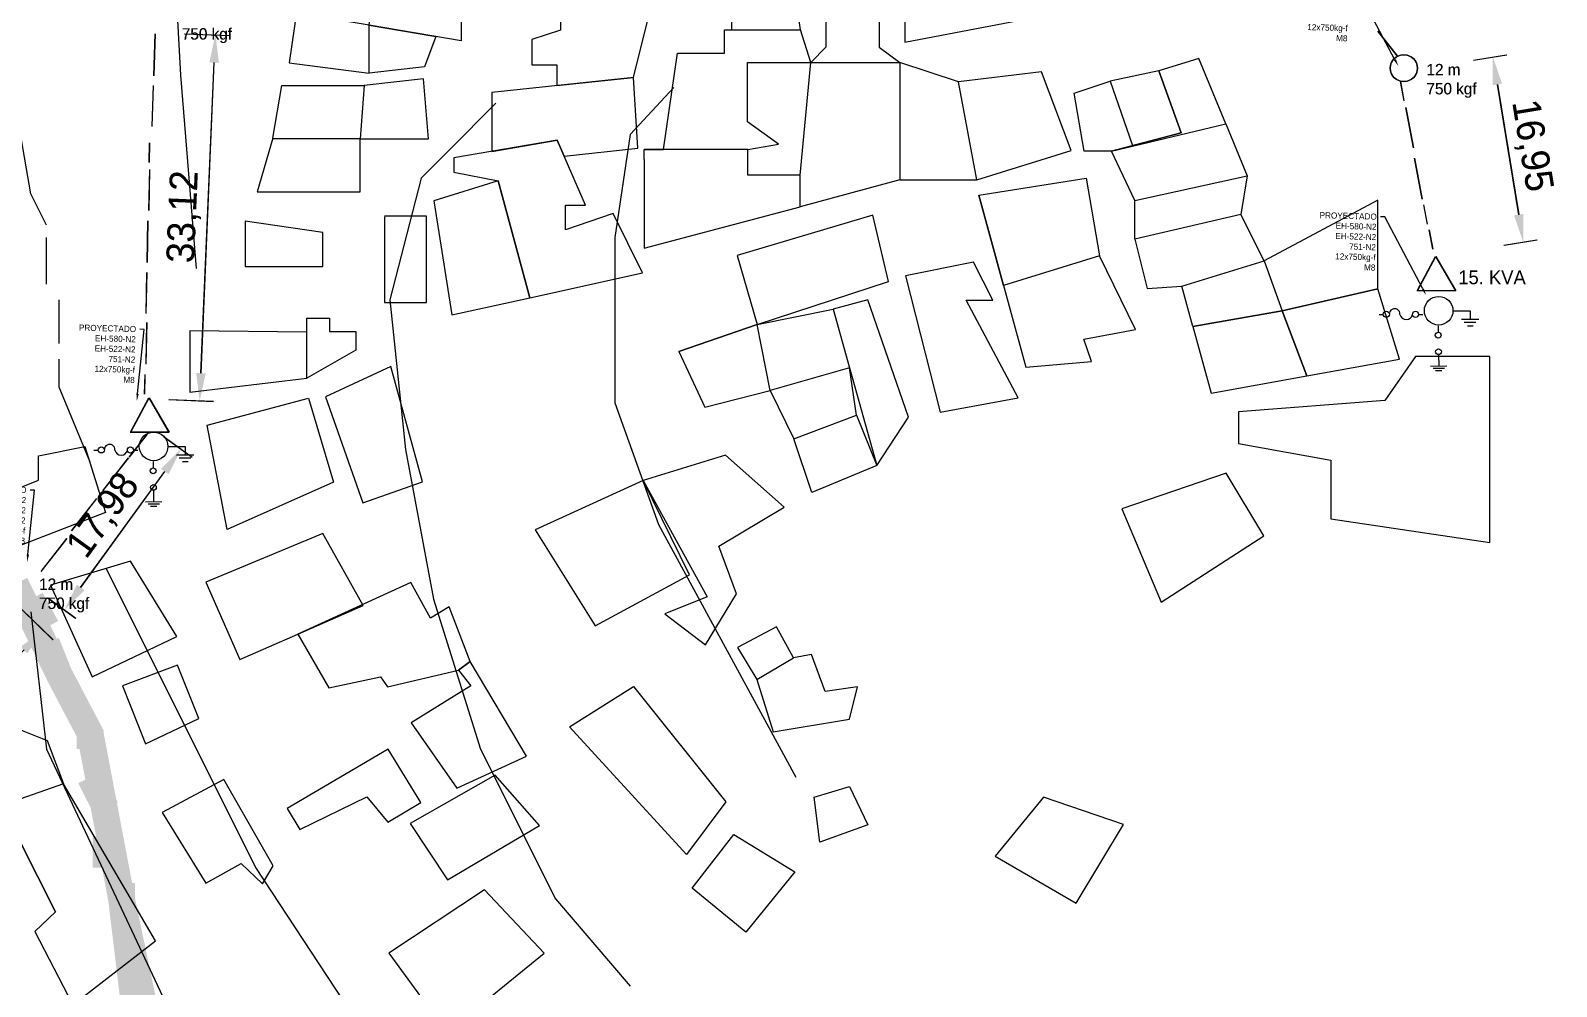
# Model space of a CAD drawing. Header units: millimetres. Extents: x -3588 to 75209, y -3737 to 38254.
# Drawn here: x 4720.4 to 4858.4, y 20716.5 to 20803 of the extents above; entities that cross this region are included whole.
import ezdxf
from ezdxf import colors
from ezdxf.entities.mleader import LeaderData, LeaderLine
from ezdxf.math import Vec2, Vec3

# ---------------------------------------------------------------- set-up
doc = ezdxf.new("R2010")
doc.units = ezdxf.units.MM
doc.linetypes.add('CONTINUA', pattern=[0])
doc.layers.add('Mancheta', color=255, linetype='Continuous')
doc.layers.add('P', color=253, linetype='Continuous')
doc.dimstyles.new('ISO-25', dxfattribs={"dimtxt": 2.5, "dimasz": 2.5, "dimexe": 1.25, "dimexo": 0.625, "dimtad": 1, "dimtxsty": 'Standard', "dimcen": 2.5, "dimadec": 0, "dimazin": 0, "dimtfac": 1, "dimtmove": 0, "dimatfit": 3, "dimfxl": 1, "dimarcsym": 0})

# ---------------------------------------------------------------- blocks, each defined once
blk = doc.blocks.new('*D248')
at = {"color": 0, "lineweight": -2, "transparency": 16777216}
for p, q in [((4719.57, 20750.63), (4722.43, 20747.84)), ((4713.28, 20740.26), (4719.79, 20746.93)), ((4709.57, 20740.39), (4712.43, 20737.6))]:
    blk.add_line(p, q, dxfattribs=at)
at = {"color": 0, "transparency": 16777216}
for points in [[(4719.49, 20747.22), (4720.09, 20746.63), (4721.53, 20748.71)], [(4712.98, 20740.55), (4713.58, 20739.97), (4711.53, 20738.47)]]:
    blk.add_solid(points, dxfattribs=at)
at = {"layer": 'Defpoints', "color": 0, "transparency": 16777216}
for p in [(4719.12, 20751.07), (4721.53, 20748.71), (4709.12, 20740.82)]:
    blk.add_point(p, dxfattribs=at)
at = {"color": 0, "transparency": 16777216, "insert": (4715.04, 20745.05), "char_height": 2.5, "attachment_point": 5, "rotation": 45.6807}
blk.add_mtext('14,32', dxfattribs=at)
blk = doc.blocks.new('*D249')
at = {"color": 0, "lineweight": -2, "transparency": 16777216}
for p, q in [((4732.47, 20766.22), (4735.01, 20764.37)), ((4724.92, 20752.57), (4732.53, 20763.08)), ((4721.92, 20751.66), (4724.47, 20749.81))]:
    blk.add_line(p, q, dxfattribs=at)
at = {"color": 0, "transparency": 16777216}
for points in [[(4732.2, 20763.33), (4732.87, 20762.84), (4734, 20765.11)], [(4724.59, 20752.82), (4725.26, 20752.33), (4723.46, 20750.55)]]:
    blk.add_solid(points, dxfattribs=at)
at = {"layer": 'Defpoints', "color": 0, "transparency": 16777216}
for p in [(4731.96, 20766.58), (4734, 20765.11), (4721.42, 20752.02)]:
    blk.add_point(p, dxfattribs=at)
at = {"color": 0, "transparency": 16777216, "insert": (4727.04, 20759.05), "char_height": 2.5, "attachment_point": 5, "rotation": 54.0938}
blk.add_mtext('17,98', dxfattribs=at)
blk = doc.blocks.new('*D250')
at = {"color": 0, "lineweight": -2, "transparency": 16777216}
for p, q in [((4734.32, 20802.69), (4738.36, 20802.52)), ((4735.8, 20771.98), (4737, 20800.08)), ((4732.91, 20769.6), (4736.94, 20769.43))]:
    blk.add_line(p, q, dxfattribs=at)
at = {"color": 0, "transparency": 16777216}
for points in [[(4736.58, 20800.09), (4737.42, 20800.06), (4737.11, 20802.57)], [(4735.38, 20772), (4736.22, 20771.96), (4735.69, 20769.48)]]:
    blk.add_solid(points, dxfattribs=at)
at = {"layer": 'Defpoints', "color": 0, "transparency": 16777216}
for p in [(4733.7, 20802.72), (4737.11, 20802.57), (4732.28, 20769.63)]:
    blk.add_point(p, dxfattribs=at)
at = {"color": 0, "transparency": 16777216, "insert": (4734.32, 20786.12), "char_height": 2.5, "attachment_point": 5, "rotation": 87.551}
blk.add_mtext('33,12', dxfattribs=at)
blk = doc.blocks.new('*D258')
at = {"color": 0, "lineweight": -2, "transparency": 16777216}
for p, q in [((4850.89, 20800.28), (4853.88, 20800.77)), ((4853.05, 20798.1), (4854.99, 20786.32)), ((4853.64, 20783.56), (4856.63, 20784.05))]:
    blk.add_line(p, q, dxfattribs=at)
at = {"color": 0, "transparency": 16777216}
for points in [[(4853.46, 20798.17), (4852.64, 20798.03), (4852.64, 20800.57)], [(4855.4, 20786.38), (4854.58, 20786.25), (4855.39, 20783.85)]]:
    blk.add_solid(points, dxfattribs=at)
at = {"layer": 'Defpoints', "color": 0, "transparency": 16777216}
for p in [(4850.27, 20800.18), (4855.39, 20783.85), (4853.02, 20783.46)]:
    blk.add_point(p, dxfattribs=at)
at = {"color": 0, "transparency": 16777216, "insert": (4856.07, 20792.55), "char_height": 2.5, "attachment_point": 5, "rotation": 279.3444}
blk.add_mtext('16,95', dxfattribs=at)
blk = doc.blocks.new('*D714')
at = {"color": 0, "lineweight": -2, "transparency": 16777216}
for p, q in [((4719.55, 20750.63), (4722.41, 20747.84)), ((4713.25, 20740.26), (4719.76, 20746.92)), ((4709.55, 20740.38), (4712.4, 20737.59))]:
    blk.add_line(p, q, dxfattribs=at)
at = {"color": 0, "transparency": 16777216}
for points in [[(4719.47, 20747.21), (4720.06, 20746.63), (4721.51, 20748.71)], [(4712.96, 20740.55), (4713.55, 20739.96), (4711.51, 20738.47)]]:
    blk.add_solid(points, dxfattribs=at)
at = {"layer": 'Defpoints', "color": 0, "transparency": 16777216}
for p in [(4719.1, 20751.06), (4721.51, 20748.71), (4709.1, 20740.82)]:
    blk.add_point(p, dxfattribs=at)
at = {"color": 0, "transparency": 16777216, "insert": (4715.02, 20745.04), "char_height": 2.5, "attachment_point": 5, "rotation": 45.6807}
blk.add_mtext('14,32', dxfattribs=at)
blk = doc.blocks.new('*D715')
at = {"color": 0, "lineweight": -2, "transparency": 16777216}
for p, q in [((4732.44, 20766.21), (4734.99, 20764.37)), ((4724.9, 20752.57), (4732.51, 20763.08)), ((4721.9, 20751.65), (4724.45, 20749.81))]:
    blk.add_line(p, q, dxfattribs=at)
at = {"color": 0, "transparency": 16777216}
for points in [[(4732.17, 20763.32), (4732.85, 20762.84), (4733.98, 20765.1)], [(4724.56, 20752.81), (4725.24, 20752.32), (4723.44, 20750.54)]]:
    blk.add_solid(points, dxfattribs=at)
at = {"layer": 'Defpoints', "color": 0, "transparency": 16777216}
for p in [(4731.94, 20766.58), (4733.98, 20765.1), (4721.4, 20752.02)]:
    blk.add_point(p, dxfattribs=at)
at = {"color": 0, "transparency": 16777216, "insert": (4727.02, 20759.05), "char_height": 2.5, "attachment_point": 5, "rotation": 54.0938}
blk.add_mtext('17,98', dxfattribs=at)
blk = doc.blocks.new('*D716')
at = {"color": 0, "lineweight": -2, "transparency": 16777216}
for p, q in [((4734.3, 20802.69), (4738.33, 20802.52)), ((4735.78, 20771.97), (4736.98, 20800.07)), ((4732.88, 20769.6), (4736.92, 20769.42))]:
    blk.add_line(p, q, dxfattribs=at)
at = {"color": 0, "transparency": 16777216}
for points in [[(4736.56, 20800.09), (4737.39, 20800.05), (4737.08, 20802.57)], [(4735.36, 20771.99), (4736.19, 20771.96), (4735.67, 20769.48)]]:
    blk.add_solid(points, dxfattribs=at)
at = {"layer": 'Defpoints', "color": 0, "transparency": 16777216}
for p in [(4733.67, 20802.72), (4737.08, 20802.57), (4732.26, 20769.62)]:
    blk.add_point(p, dxfattribs=at)
at = {"color": 0, "transparency": 16777216, "insert": (4734.3, 20786.11), "char_height": 2.5, "attachment_point": 5, "rotation": 87.551}
blk.add_mtext('33,12', dxfattribs=at)
blk = doc.blocks.new('*D724')
at = {"color": 0, "lineweight": -2, "transparency": 16777216}
for p, q in [((4850.87, 20800.28), (4853.85, 20800.77)), ((4853.03, 20798.1), (4854.96, 20786.31)), ((4853.62, 20783.56), (4856.6, 20784.05))]:
    blk.add_line(p, q, dxfattribs=at)
at = {"color": 0, "transparency": 16777216}
for points in [[(4853.44, 20798.17), (4852.61, 20798.03), (4852.62, 20800.57)], [(4855.38, 20786.38), (4854.55, 20786.24), (4855.37, 20783.85)]]:
    blk.add_solid(points, dxfattribs=at)
at = {"layer": 'Defpoints', "color": 0, "transparency": 16777216}
for p in [(4850.25, 20800.18), (4855.37, 20783.85), (4853, 20783.46)]:
    blk.add_point(p, dxfattribs=at)
at = {"color": 0, "transparency": 16777216, "insert": (4856.05, 20792.54), "char_height": 2.5, "attachment_point": 5, "rotation": 279.3444}
blk.add_mtext('16,95', dxfattribs=at)

msp = doc.modelspace()

# ---------------------------------------------------------------- linework, layer by layer
at = {"color": 10}
for p, q in [((4731.529, 20798.888), (4731.654, 20802.667)), ((4731.551, 20798.892), (4731.677, 20802.671)), ((4731.367, 20794.278), (4731.49, 20797.985)), ((4731.39, 20794.282), (4731.513, 20797.989)), ((4844.597, 20796.607), (4844.27, 20798.356)), ((4844.62, 20796.61), (4844.293, 20798.359)), ((4845.448, 20792.359), (4844.765, 20796.004)), ((4845.47, 20792.363), (4844.788, 20796.008)), ((4731.117, 20791.025), (4731.151, 20792.804)), ((4731.139, 20791.028), (4731.174, 20792.807)), ((4846.239, 20787.71), (4845.544, 20791.426)), ((4846.262, 20787.714), (4845.567, 20791.43)), ((4731.088, 20786.693), (4731.159, 20790.401)), ((4731.111, 20786.696), (4731.182, 20790.404)), ((4846.706, 20785.453), (4846.379, 20787.202)), ((4846.729, 20785.457), (4846.402, 20787.206)), ((4730.921, 20781.98), (4730.993, 20785.76)), ((4730.943, 20781.984), (4731.016, 20785.764)), ((4847.197, 20783.192), (4846.87, 20784.941)), ((4847.22, 20783.195), (4846.892, 20784.944)), ((4845.811, 20779.482), (4847.438, 20782.538)), ((4845.834, 20779.486), (4847.461, 20782.541)), ((4847.438, 20782.538), (4849.26, 20779.417)), ((4847.461, 20782.541), (4849.282, 20779.421)), ((4730.823, 20777.368), (4730.894, 20781.076)), ((4730.846, 20777.372), (4730.917, 20781.08)), ((4849.26, 20779.417), (4845.758, 20779.417)), ((4849.282, 20779.421), (4845.781, 20779.421)), ((4842.334, 20777.293), (4842.719, 20777.293)), ((4845.909, 20777.294), (4846.298, 20777.294)), ((4849.111, 20777.607), (4850.588, 20777.606)), ((4850.588, 20777.606), (4850.588, 20776.871)), ((4730.825, 20772.771), (4730.897, 20776.551)), ((4730.848, 20772.775), (4730.92, 20776.555)), ((4847.685, 20776.254), (4847.69, 20775.677)), ((4849.802, 20776.85), (4851.351, 20776.849)), ((4850.046, 20776.576), (4851.089, 20776.576)), ((4850.336, 20776.247), (4850.862, 20776.247)), ((4847.72, 20773.647), (4847.731, 20772.597)), ((4730.701, 20770.081), (4730.735, 20771.86)), ((4730.724, 20770.085), (4730.758, 20771.864)), ((4848.477, 20772.605), (4846.983, 20772.588)), ((4848.246, 20772.397), (4847.221, 20772.386)), ((4848.028, 20772.194), (4847.438, 20772.188)), ((4729.452, 20766.681), (4731.078, 20769.736)), ((4729.475, 20766.684), (4731.101, 20769.74)), ((4731.078, 20769.736), (4732.9, 20766.616)), ((4731.101, 20769.74), (4732.923, 20766.619)), ((4729.292, 20764.375), (4730.936, 20766.437)), ((4729.315, 20764.378), (4730.959, 20766.44)), ((4732.9, 20766.616), (4729.399, 20766.616)), ((4732.923, 20766.619), (4729.422, 20766.619)), ((4726.116, 20765.017), (4726.501, 20765.017)), ((4729.691, 20765.018), (4730.08, 20765.018)), ((4732.893, 20765.332), (4734.369, 20765.33)), ((4733.584, 20764.574), (4735.133, 20764.574)), ((4734.369, 20765.33), (4734.37, 20764.596)), ((4726.927, 20761.338), (4729.25, 20764.321)), ((4726.95, 20761.342), (4729.273, 20764.324)), ((4731.467, 20763.978), (4731.472, 20763.401)), ((4733.828, 20764.301), (4734.871, 20764.301)), ((4734.117, 20763.971), (4734.644, 20763.971)), ((4724.085, 20757.705), (4726.364, 20760.63)), ((4724.108, 20757.708), (4726.387, 20760.634)), ((4732.259, 20760.329), (4730.765, 20760.312)), ((4731.502, 20761.371), (4731.513, 20760.321)), ((4732.028, 20760.121), (4731.003, 20760.11)), ((4731.81, 20759.918), (4731.22, 20759.912)), ((4721.332, 20754.023), (4723.655, 20757.006)), ((4721.355, 20754.027), (4723.678, 20757.01))]:
    msp.add_line(p, q, dxfattribs=at)
at = {"color": 1}
for p, q in [((4842.191, 20802.906), (4843.956, 20800.692)), ((4842.214, 20802.91), (4843.979, 20800.696))]:
    msp.add_line(p, q, dxfattribs=at)
at = {"color": 220}
for points in [[(4765.705, 20802.152), (4765.705, 20799.871), (4767.988, 20799.871), (4767.988, 20797.994), (4774.922, 20798.715), (4778.187, 20811.97), (4768.641, 20811.97), (4768.641, 20808.828), (4767.181, 20808.828), (4767.181, 20808.828), (4763.251, 20808.828), (4763.251, 20805.686), (4768.304, 20805.686), (4768.304, 20802.993), (4765.705, 20802.152)], [(4799.441, 20808.039), (4799.441, 20801.936), (4810.352, 20804.01), (4806.498, 20809.757), (4799.441, 20808.039)], [(4775.884, 20792.197), (4777.614, 20792.197), (4778.875, 20800.927), (4783.155, 20800.927), (4783.155, 20803.043), (4790.003, 20803.043), (4789.282, 20808.084), (4783.786, 20808.084), (4783.786, 20803.043)], [(4785.254, 20792.197), (4788.021, 20792.693), (4785.207, 20794.712), (4785.207, 20800.089), (4790.939, 20800.089), (4790.003, 20803.043)], [(4775.884, 20791.316), (4775.884, 20783.275), (4789.994, 20787.02), (4789.994, 20789.884), (4785.254, 20789.884), (4785.254, 20792.197), (4775.884, 20792.197)]]:
    msp.add_lwpolyline(points, dxfattribs=at)
at = {"color": 170}
for points in [[(4745.261, 20810.245), (4743.771, 20800.043), (4751, 20799.112), (4751, 20803.456), (4751.678, 20809.059), (4745.261, 20810.245), (4762.04, 20806.461), (4761.475, 20803.901), (4759.327, 20803.901), (4759.327, 20802.056), (4751, 20803.456), (4757.036, 20802.441), (4756.011, 20799.684), (4751, 20799.112), (4751, 20803.456), (4744.431, 20804.56)], [(4790.939, 20800.089), (4792.344, 20801.497), (4792.344, 20804.358), (4797.14, 20804.358), (4797.14, 20801.472), (4799.011, 20800.089)], [(4828.473, 20794.519), (4826.046, 20800.434), (4822.41, 20799.337), (4824.447, 20793.719), (4818.152, 20792.056), (4815.681, 20792.056), (4814.755, 20797.321), (4818.03, 20798.402), (4820.05, 20792.564), (4824.447, 20793.719), (4822.41, 20799.337), (4818.03, 20798.402)], [(4789.994, 20789.884), (4790.939, 20800.089), (4799.011, 20800.089), (4799.011, 20789.452), (4789.994, 20787.02)], [(4799.011, 20789.452), (4805.95, 20789.452), (4804.299, 20798.343), (4799.011, 20800.089)], [(4805.95, 20789.452), (4814.507, 20792.118), (4811.805, 20799.243), (4804.299, 20798.343)], [(4742.287, 20793.232), (4743.121, 20797.993), (4750.562, 20797.993), (4750.188, 20793.178), (4756.359, 20793.178), (4755.905, 20798.598), (4750.562, 20797.993)], [(4762.091, 20797.381), (4762.091, 20792.038), (4768.002, 20793.051), (4768.63, 20791.612), (4775.303, 20792.345), (4774.922, 20798.715), (4762.091, 20797.381)], [(4820.255, 20787.593), (4818.152, 20792.056), (4828.473, 20794.519), (4830.398, 20789.824)], [(4742.287, 20793.232), (4740.88, 20788.366), (4750.188, 20788.366), (4750.188, 20793.178), (4742.271, 20793.178)], [(4758.654, 20791.45), (4758.654, 20790.169), (4762.66, 20789.368), (4765.544, 20778.8), (4775.735, 20781.037), (4773.076, 20786.433), (4768.749, 20784.938), (4768.749, 20787.18), (4770.566, 20787.18), (4768.002, 20793.051), (4758.654, 20791.45)], [(4756.838, 20787.553), (4758.494, 20777.253), (4765.544, 20778.8), (4762.66, 20789.368), (4756.838, 20787.553)], [(4806.132, 20788.089), (4810.389, 20772.5), (4816.339, 20773.028), (4815.625, 20775.063), (4820.306, 20775.935), (4817.053, 20782.593), (4808.371, 20779.89), (4806.132, 20788.089), (4815.838, 20789.63), (4817.053, 20782.593)], [(4820.255, 20784.083), (4820.255, 20787.593), (4830.398, 20789.824), (4829.841, 20786.315)], [(4825.509, 20776.2), (4827.169, 20770.149), (4835.816, 20771.72), (4833.574, 20777.625), (4825.509, 20776.2), (4833.574, 20777.625), (4835.816, 20771.72), (4844.172, 20773.238), (4842.222, 20779.604), (4833.574, 20777.625), (4842.222, 20779.604), (4842.222, 20787.639), (4831.948, 20782.131), (4833.574, 20777.625), (4825.509, 20776.2), (4824.512, 20779.835), (4831.948, 20782.131)], [(4752.404, 20786.112), (4752.404, 20778.373), (4756.197, 20778.373), (4756.197, 20786.166), (4752.404, 20786.166)], [(4784.275, 20782.627), (4786.091, 20776.39), (4797.969, 20780.265), (4796.562, 20786.259), (4784.275, 20782.627)], [(4831.948, 20782.131), (4829.841, 20786.315), (4820.255, 20784.083), (4821.375, 20779.632), (4824.512, 20779.835)], [(4799.505, 20780.767), (4802.641, 20768.431), (4809.707, 20769.738), (4804.996, 20778.564), (4807.417, 20778.564), (4805.651, 20782.029), (4799.505, 20780.767)], [(4779.024, 20773.943), (4781.353, 20768.887), (4787.256, 20770.412), (4786.091, 20776.39), (4779.024, 20773.943), (4786.091, 20776.39), (4792.958, 20777.754), (4794.443, 20772.458), (4787.256, 20770.412), (4789.424, 20766.039), (4795.086, 20768.165), (4794.443, 20772.458), (4796.92, 20763.629), (4791.03, 20761.184), (4789.424, 20766.039), (4795.086, 20768.165), (4796.92, 20763.629), (4799.784, 20768.005), (4796.09, 20778.597), (4792.958, 20777.754)], [(4829.612, 20768.474), (4829.612, 20765.621), (4837.973, 20764.093), (4837.973, 20758.795), (4852.351, 20756.656), (4852.351, 20773.467), (4845.621, 20773.467), (4842.868, 20769.493), (4829.612, 20768.474)], [(4819.073, 20759.689), (4822.647, 20751.246), (4831.91, 20757.253), (4828.497, 20762.936), (4819.073, 20759.689)]]:
    msp.add_lwpolyline(points, dxfattribs=at)
msp.add_lwpolyline([(4775.884, 20791.316), (4775.884, 20792.197)])
at = {"color": 132}
for points in [[(4739.789, 20785.714), (4739.789, 20781.609), (4746.809, 20781.609), (4746.809, 20784.688), (4739.789, 20785.714)], [(4745.356, 20775.686), (4745.356, 20776.955), (4747.421, 20776.955), (4747.421, 20775.739), (4749.802, 20775.739), (4749.802, 20774.047), (4745.356, 20771.509)], [(4734.771, 20775.792), (4734.771, 20770.239), (4745.356, 20771.509), (4745.356, 20775.686), (4734.771, 20775.792)], [(4747.05, 20769.816), (4750.437, 20760.244), (4755.836, 20762.148), (4752.978, 20772.566), (4747.05, 20769.816)], [(4736.359, 20767.278), (4745.515, 20769.711), (4747.791, 20762.095), (4738.158, 20757.812), (4736.359, 20767.278)], [(4781.587, 20751.721), (4777.737, 20750.183), (4781.416, 20747.39), (4784.211, 20752.006), (4782.638, 20756.305), (4788.548, 20759.845), (4783.239, 20764.561), (4775.782, 20762.272), (4781.587, 20751.721)], [(4766.006, 20757.786), (4771.437, 20749.103), (4779.982, 20753.734), (4775.782, 20762.272), (4766.006, 20757.786)], [(4736.233, 20753.049), (4739.309, 20746.067), (4744.551, 20748.367), (4750.456, 20750.957), (4746.819, 20757.478), (4736.233, 20753.049)], [(4754.764, 20753.037), (4744.551, 20748.367), (4747.346, 20743.493), (4752.02, 20744.508), (4752.67, 20743.587), (4759.093, 20745.084), (4760.148, 20745.888), (4758.233, 20750.838), (4756.538, 20749.812), (4754.764, 20753.037)], [(4784.303, 20747.163), (4786.064, 20744.254), (4789.394, 20746.205), (4787.843, 20749.027), (4784.303, 20747.163)], [(4754.817, 20740.343), (4758.948, 20734.43), (4765.223, 20737.303), (4760.148, 20745.888), (4759.093, 20745.084), (4760.198, 20743.678), (4754.817, 20740.343)], [(4786.064, 20744.254), (4787.529, 20739.515), (4794.434, 20740.665), (4795.166, 20743.592), (4792.237, 20743.174), (4791.016, 20746.501), (4789.394, 20746.205)], [(4769.132, 20739.961), (4774.914, 20743.627), (4783.253, 20733.183), (4779.695, 20728.406), (4769.132, 20739.961)], [(4743.587, 20732.569), (4744.733, 20730.671), (4750.795, 20733.624), (4752.695, 20731.334), (4755.68, 20733.111), (4752.725, 20737.963), (4743.587, 20732.569)], [(4754.727, 20731.238), (4758.075, 20726.114), (4766.402, 20731.043), (4762.392, 20735.594), (4754.727, 20731.238)], [(4791.249, 20733.597), (4794.446, 20734.559), (4796.11, 20731.103), (4791.775, 20729.528), (4791.249, 20733.597)], [(4812.005, 20733.597), (4807.626, 20728.259), (4814.938, 20724.015), (4819.23, 20731.147), (4812.005, 20733.597)], [(4780.215, 20725.371), (4783.981, 20730.228), (4789.498, 20726.859), (4785.075, 20721.39), (4780.215, 20725.371)], [(4752.786, 20719.503), (4758.033, 20712.308), (4766.82, 20719.503), (4761.45, 20725.234), (4752.786, 20719.503)]]:
    msp.add_lwpolyline(points, dxfattribs=at)
at = {"color": 100}
for points in [[(4715.824, 20760.164), (4721.093, 20762.302), (4721.093, 20764.479), (4725.293, 20765.35), (4727.155, 20759.372), (4717.25, 20755.532), (4715.824, 20760.164)], [(4722.18, 20752.785), (4725.946, 20744.498), (4733.598, 20748.141), (4729.431, 20754.947), (4722.18, 20752.785)], [(4728.693, 20743.695), (4730.764, 20738.438), (4735.611, 20740.714), (4733.664, 20745.557), (4728.693, 20743.695)], [(4722.627, 20723.227), (4720.759, 20721.454), (4724.215, 20714.827), (4731.688, 20720.614), (4723.374, 20734.801), (4717.769, 20732.841), (4722.627, 20723.227), (4717.769, 20732.841), (4717.769, 20735.827), (4715.995, 20735.827), (4715.995, 20738.907), (4719.077, 20738.907), (4717.489, 20740.494), (4721.88, 20738.721), (4723.374, 20734.801)], [(4732.297, 20732.229), (4736.233, 20725.814), (4739.422, 20727.593), (4741.369, 20725.772), (4742.322, 20727.386), (4737.848, 20735.209), (4732.297, 20732.229)]]:
    msp.add_lwpolyline(points, dxfattribs=at)
at = {"color": 10}
for centre, radius in [((4844.569, 20799.567), 1.222), ((4844.591, 20799.571), 1.222), ((4847.729, 20777.622), 1.294), ((4842.996, 20777.3), 0.276), ((4845.633, 20777.296), 0.276), ((4847.69, 20775.413), 0.263), ((4847.714, 20773.907), 0.26), ((4731.511, 20765.346), 1.294), ((4726.778, 20765.025), 0.276), ((4729.415, 20765.02), 0.276), ((4731.472, 20763.137), 0.263), ((4731.496, 20761.631), 0.26)]:
    msp.add_circle(centre, radius, dxfattribs=at)
for centre, radius, start, end in [((4843.752, 20777.322), 0.481, 356.0473, 179.98075), ((4844.794, 20777.388), 0.571, 190.00363, 350.3175), ((4727.534, 20765.046), 0.481, 356.0473, 179.98075), ((4728.576, 20765.112), 0.571, 190.00363, 350.3175)]:
    msp.add_arc(centre, radius, start, end, dxfattribs=at)
at = {"layer": 'P'}
for points in [[(4735.376, 20781.441), (4733.967, 20798.933), (4732.559, 20824.907), (4731.151, 20857.363), (4731.151, 20868.101), (4731.151, 20874.871)], [(4778.57, 20797.813), (4774.617, 20793.572), (4773.208, 20784.258), (4773.208, 20776.064), (4773.208, 20769.294), (4777.161, 20758.284), (4789.58, 20735.414)], [(4721.821, 20785.378), (4720.412, 20788.211), (4719.004, 20796.388)], [(4762.47, 20796.388), (4758.245, 20792.163), (4755.7, 20789.619), (4752.884, 20778.608), (4754.292, 20765.053), (4756.837, 20751.514), (4761.062, 20737.959), (4767.847, 20724.404), (4774.617, 20716.514)], [(4721.821, 20780.017), (4721.821, 20784.258)], [(4722.957, 20774.655), (4722.957, 20778.608)], [(4725.773, 20763.933), (4722.957, 20770.702), (4722.957, 20773.247)], [(4727.198, 20754.331), (4732.559, 20743.608), (4740.737, 20727.236), (4751.475, 20710.865), (4763.606, 20694.765), (4770.376, 20685.179), (4778.57, 20678.393)], [(4720.412, 20750.378), (4721.821, 20737.959), (4732.559, 20715.09), (4754.292, 20676.985), (4758.245, 20670.215), (4762.47, 20664.854), (4770.376, 20658.068)]]:
    msp.add_lwpolyline(points, dxfattribs=at)
for points, const_width in [([(4719.004, 20752.922), (4722.957, 20744.728), (4725.773, 20739.367), (4728.606, 20724.404), (4732.559, 20705.503), (4733.967, 20700.142), (4739.329, 20690.54), (4744.69, 20683.754), (4752.884, 20675.864), (4761.062, 20671.623), (4751.475, 20664.854), (4740.737, 20655.54), (4727.198, 20643.105), (4705.449, 20620.252)], 2.417), ([(4719.004, 20752.922), (4722.957, 20744.728), (4725.773, 20739.367), (4728.606, 20724.404), (4732.559, 20705.503), (4733.967, 20700.142), (4739.329, 20690.54), (4744.69, 20683.754), (4752.884, 20675.864), (4761.062, 20671.623), (4751.475, 20664.854), (4740.737, 20655.54), (4727.198, 20643.105), (4705.449, 20620.252)], 1.2), ([(4720.412, 20751.514), (4721.821, 20748.969)], 2.417), ([(4721.821, 20747.561), (4722.957, 20744.728), (4725.773, 20739.367), (4725.773, 20737.959)], 2.417), ([(4725.773, 20735.414), (4727.198, 20732.598)], 2.417), ([(4727.198, 20730.053), (4727.198, 20727.236)], 2.417), ([(4728.606, 20725.828), (4728.606, 20724.404), (4729.726, 20715.09)], 2.417)]:
    msp.add_lwpolyline(points, dxfattribs=dict(at, const_width=const_width))

# ---------------------------------------------------------------- texts
at = {"color": 10, "attachment_point": 1}
for s, width, gutter_width, insert, char_height in [('12 m^J750 kgf ', 21.10344, 5.166, (4734.055, 20804.906), 1.03321), ('12 m^J750 kgf ', 21.10344, 5.166, (4734.078, 20804.91), 1.03321), ('12 m^J750 kgf ', 21.10344, 5.166, (4846.616, 20799.951), 1.03321), ('12 m^J750 kgf ', 21.10344, 5.166, (4846.639, 20799.955), 1.03321), ('15. KVA', 17.75852, 6.215, (4849.504, 20781.263), 1.243), ('12 m^J750 kgf ', 21.10344, 5.166, (4721.147, 20753.39), 1.03321), ('12 m^J750 kgf ', 21.10344, 5.166, (4721.169, 20753.393), 1.03321)]:
    msp.add_mtext_dynamic_manual_height_columns(s, width=width, gutter_width=gutter_width, heights=[0], dxfattribs=dict(at, insert=insert, char_height=char_height))

# ---------------------------------------------------------------- dimensions: what is measured, and where the dimension line sits
at = {"color": 1}
for p1, p2, distance, picture, middle in [((4732.258, 20769.623), (4733.674, 20802.716), -3.414, '*D716', (4734.296, 20786.112)), ((4732.281, 20769.626), (4733.697, 20802.719), -3.414, '*D250', (4734.318, 20786.116)), ((4850.25, 20800.176), (4853.001, 20783.455), 2.402, '*D724', (4856.051, 20792.544)), ((4850.273, 20800.18), (4853.024, 20783.459), 2.402, '*D258', (4856.074, 20792.547)), ((4721.395, 20752.021), (4731.938, 20766.581), -2.518, '*D715', (4727.019, 20759.046)), ((4721.418, 20752.024), (4731.961, 20766.585), -2.518, '*D249', (4727.042, 20759.049)), ((4709.098, 20740.82), (4719.101, 20751.063), -3.368, '*D714', (4715.019, 20745.044)), ((4709.121, 20740.824), (4719.124, 20751.067), -3.368, '*D248', (4715.042, 20745.048))]:
    dim = msp.add_aligned_dim(p1=p1, p2=p2, distance=distance, dimstyle='ISO-25', dxfattribs=at)
    dim.commit()
    dim.dimension.update_dxf_attribs({"geometry": picture, "text_midpoint": middle})

# ---------------------------------------------------------------- leaders
at = {"layer": 'Mancheta', "color": 1, "linetype": 'CONTINUA'}
ml = msp.add_multileader_mtext('Standard', dxfattribs=at)
ml.set_content('PROYECTADO\\PEH-580-N2\\PEH-522-N2\\P751-N2    \\P12x750kg-f\\PM8', color=1)
ml.set_leader_properties()
ml.build(insert=Vec2(0, 0))
ml.multileader.update_dxf_attribs({"arrow_head_size": 0.648})
ctx = ml.context
ctx.base_point, ctx.char_height, ctx.arrow_head_size, ctx.landing_gap_size, ctx.plane_origin, ctx.plane_x_axis, ctx.plane_y_axis = Vec3(4833.944, 20807.028), 0.5529, 0.648, 0.324, Vec3(4841.777, 20815.615), Vec3(0.9996111, -0.027885), Vec3(0.027885, 0.9996111)
ctx.text_align_type = 2
notes = []
notes.append((ctx, [(0, (1, 1, 0), (4840.335, 20806.849), (-0.9996111, 0.027885), 0.401, [(0, [(4844.078, 20799.76)], 0, [])])]))
ctx.mtext.insert, ctx.mtext.text_direction, ctx.mtext.rotation, ctx.mtext.width, ctx.mtext.alignment, ctx.mtext.flow_direction = Vec3(4839.618, 20807.151), Vec3(0.9996111, -0.027885), 6.2552967, 5.37864, 3, 5
ml = msp.add_multileader_mtext('Standard', dxfattribs=at)
ml.set_content('PROYECTADO\\PEH-580-N2\\PEH-522-N2\\P751-N2    \\P12x750kg-f\\PM8', color=1)
ml.set_leader_properties()
ml.build(insert=Vec2(0, 0))
ml.multileader.update_dxf_attribs({"arrow_head_size": 0.648})
ctx = ml.context
ctx.base_point, ctx.char_height, ctx.arrow_head_size, ctx.landing_gap_size, ctx.plane_origin, ctx.plane_x_axis, ctx.plane_y_axis = Vec3(4836.468, 20786.283), 0.5529, 0.648, 0.324, Vec3(4844.301, 20794.87), Vec3(0.9996111, -0.027885), Vec3(0.027885, 0.9996111)
ctx.text_align_type = 2
notes.append((ctx, [(0, (1, 1, 0), (4842.859, 20786.104), (-0.9996111, 0.027885), 0.401, [(0, [(4846.603, 20779.015)], 0, [])])]))
ctx.mtext.insert, ctx.mtext.text_direction, ctx.mtext.rotation, ctx.mtext.width, ctx.mtext.alignment, ctx.mtext.flow_direction = Vec3(4842.142, 20786.406), Vec3(0.9996111, -0.027885), 6.2552967, 5.37864, 3, 5
ml = msp.add_multileader_mtext('Standard', dxfattribs=at)
ml.set_content('PROYECTADO\\PEH-580-N2\\PEH-522-N2\\P751-N2    \\P12x750kg-f\\PM8', color=1)
ml.set_leader_properties()
ml.build(insert=Vec2(0, 0))
ml.multileader.update_dxf_attribs({"arrow_head_size": 0.648})
ctx = ml.context
ctx.base_point, ctx.char_height, ctx.arrow_head_size, ctx.landing_gap_size, ctx.plane_origin, ctx.plane_x_axis, ctx.plane_y_axis = Vec3(4724.265, 20776.111), 0.5529, 0.648, 0.324, Vec3(4727.694, 20785.315), Vec3(0.9996111, -0.027885), Vec3(0.027885, 0.9996111)
ctx.text_align_type = 2
notes.append((ctx, [(0, (1, 1, 0), (4730.656, 20775.932), (-0.9996111, 0.027885), 0.401, [(0, [(4729.995, 20769.46)], 0, [])])]))
ctx.mtext.insert, ctx.mtext.text_direction, ctx.mtext.rotation, ctx.mtext.alignment, ctx.mtext.flow_direction = Vec3(4729.939, 20776.234), Vec3(0.9996111, -0.027885), 6.2552967, 3, 5
ml = msp.add_multileader_mtext('Standard', dxfattribs=at)
ml.set_content('PROYECTADO\\PEH-580-N2\\PEH-522-N2\\P751-N2    \\P12x750kg-f\\PM8', color=1)
ml.set_leader_properties()
ml.build(insert=Vec2(0, 0))
ml.multileader.update_dxf_attribs({"arrow_head_size": 0.648})
ctx = ml.context
ctx.base_point, ctx.char_height, ctx.arrow_head_size, ctx.landing_gap_size, ctx.plane_origin, ctx.plane_x_axis, ctx.plane_y_axis = Vec3(4714.343, 20761.558), 0.5529, 0.648, 0.324, Vec3(4717.772, 20770.762), Vec3(0.9996111, -0.027885), Vec3(0.027885, 0.9996111)
ctx.text_align_type = 2
notes.append((ctx, [(0, (1, 1, 0), (4720.735, 20761.379), (-0.9996111, 0.027885), 0.401, [(0, [(4720.074, 20754.907)], 0, [])])]))
ctx.mtext.insert, ctx.mtext.text_direction, ctx.mtext.rotation, ctx.mtext.alignment, ctx.mtext.flow_direction = Vec3(4720.018, 20761.681), Vec3(0.9996111, -0.027885), 6.2552967, 3, 5
for ctx, leaders in notes:
    for number, flags, end, landing, length, lines in leaders:
        leader = LeaderData()
        leader.index, (leader.has_last_leader_line, leader.has_dogleg_vector, leader.attachment_direction) = number, flags
        leader.last_leader_point, leader.dogleg_vector, leader.dogleg_length = Vec3(end), Vec3(landing), length
        for number, points, colour, breaks in lines:
            line = LeaderLine()
            line.index, line.vertices, line.color, line.breaks = number, Vec3.list(points), colors.encode_raw_color(colour), breaks
            leader.lines.append(line)
        ctx.leaders.append(leader)

doc.saveas('drawing.dxf')
